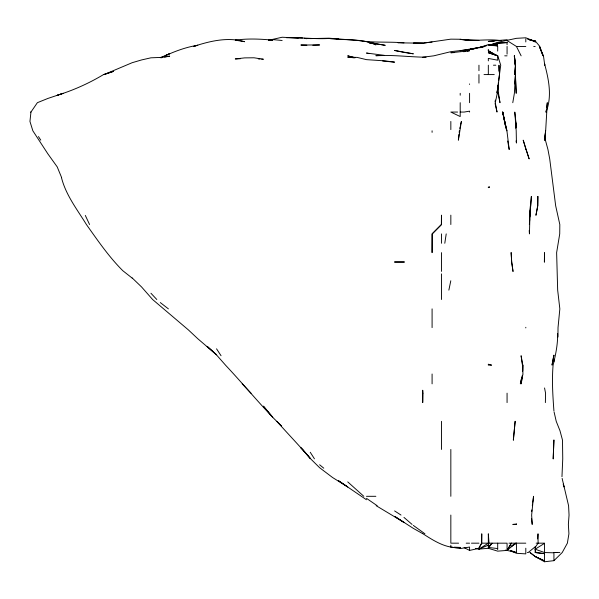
<?xml version="1.0" encoding="UTF-8"?>
<svg xmlns="http://www.w3.org/2000/svg" width="599" height="599" viewBox="0 0 599 599"><rect width="100%" height="100%" fill="white"/><g stroke="black" fill="none" stroke-linecap="round" stroke-linejoin="round"><path stroke-width="0.9" d="M498.922 71.161L498.967 65.201L499.491 74.576L497.282 93.317L495.283 102.691L497.035 112.058L495.088 103.537M561.967 476.714L562.746 458.827L562.491 440.078L559.975 430.711L556.231 421.337L554.082 411.962M441.366 224.528L441.463 215.153L441.463 224.528L432.223 233.895L432.089 252.643L432.089 233.895L441.463 224.528M557.931 336.99L558.028 327.616L559.84 308.874L557.669 290.126L556.628 252.643L559.728 233.895L559.818 224.528L555.67 205.779L549.717 158.922L547.95 149.548L544.753 137.725M513.313 544.648L516.443 543.173L516.443 552.548L507.068 550.414L497.694 551.14L488.327 548.302L478.953 549.096L478.953 547.748L481.641 543.173L481.761 533.799L481.701 543.173L478.953 548.362L469.579 550.414L464.105 547.628M544.356 262.01L544.551 252.643L544.551 262.01M545.375 402.595L545.569 393.221L544.551 387.972M515.439 77.129L516.203 93.317L515.425 74.576L514.384 93.317L512.781 102.691M497.642 86.144L497.282 93.317L497.694 87.454L497.402 89.131M529.688 219.414L529.396 224.528L530.422 205.779L529.83 216.853M537.625 538.913L538.022 533.799L538.097 543.173L535.177 547.396L535.177 546.812L528.168 552.548L527.307 552.548M514.698 83.942L515.477 74.576L515.454 65.201L514.436 55.827L514.638 59.234M497.694 89.925L498.428 82.243M458.999 134.213L458.37 140.173L461.395 121.432L460.399 125.348M459.178 132.506L459.358 130.807M164.56 57.13L169.674 56.149L160.3 57.444L150.933 57.811L141.559 59.945L132.184 62.7L104.069 74.576L113.443 71.393L103.53 74.576C88.944 83.306 73.46 90.277 57.205 95.293L63.209 93.317L47.838 98.461L37.37 102.691L30.953 112.058L29.95 121.432L32.848 130.807L47.838 153.808L57.205 166.874L61.652 177.663M531.657 511.651L531.837 509.944M532.309 505.683L532.533 503.984M532.758 502.276L533.552 496.309L531.642 515.058L532.197 524.432L531.613 518.464M498.66 80.536L500.727 65.201L497.754 55.827L488.327 50.893L488.327 49.365M545.936 112.058L546.183 110.358M546.558 107.798L547.299 102.691L545.659 130.807L544.551 140.173L545.584 130.807L545.015 140.173L544.783 138.541M444.795 243.269L446.21 233.895M529.823 212.593L530.085 210.893M530.474 208.332L531.373 196.405L529.92 215.153L529.441 233.895L529.209 230.488M521.07 379.586L520.351 383.847L522.927 374.472L522.792 365.105L521.093 355.731L522.238 364.252M496.833 92.478L497.118 90.801M459.777 128.463L460.062 126.906M495.051 101.837L495.38 100.13M448.861 290.126L450.8 280.759M553.925 410.966C552.81 395.707 551.784 380.44 553.102 365.105C555.67 354.818 557.826 344.208 557.662 333.583M546.063 112.058C552.315 96.035 548.699 79.592 544.551 63.674L544.761 65.201L543.458 55.827L539.31 46.452L542.979 55.827L539.826 46.452L535.177 40.882L530.07 39.991M488.941 546.355L492.026 543.173L488.327 548.227L488.327 533.799L489.024 543.173L488.327 543.016M535.177 556.531L544.551 560.919L535.177 556.523L530.04 552.548L535.177 556.523L544.551 561.757L553.925 560.671L562.206 552.548L567.373 543.173L568.923 533.799L568.369 524.432L569.05 515.058L568.578 505.683L562.124 478.406M505.361 550.144L507.068 550.481L515.522 543.173L511.291 546.258M510.969 546.775L516.443 543.173M475.539 548.377L478.953 549.096L488.327 543.173M535.177 547.613L535.177 552.548L544.551 553.671L535.88 552.548L535.177 549.193L544.551 543.323M160.3 57.751L169.674 53.663L165.032 55.827C175.417 51.087 186.431 47.021 197.79 45.269L193.589 46.452C209.905 41.084 227.575 36.786 244.647 41.698L235.272 40.17C247.687 38.366 260.318 38.965 272.762 40.155L268.502 40.185M478.953 549.096L488.327 545.15M489.173 45.344L497.694 42.319L516.443 38.321L525.802 37.789L535.177 41.533L529.216 39.669M270.209 39.916L282.136 37.243L298.324 38.029M490.027 45.337L497.694 43.248L507.068 42.581L497.694 43.091L488.327 45.254L497.694 44.124L490.027 45.247M467.018 50.099L482.876 46.625M483.655 46.452L486.77 45.651M479.829 47.695L481.589 47.284L479.829 47.688M492.58 45.531L497.694 45.906L488.327 44.618L478.953 47.68L484.883 46.452L469.579 49.492L450.837 51.679L433.796 55.827L422.714 57.212M478.953 47.493L460.204 50.78M432.089 42.02L422.714 43.188L413.347 43.158L422.714 43.203L450.837 39.152L460.204 39.249L469.579 40.388L478.953 40.425L460.204 39.362C473.764 41.833 487.504 38.501 501.101 40.635M161.153 57.789L162.853 57.459M463.611 51.746L465.318 51.462M467.018 51.177L469.579 50.743L450.837 52.749L454.244 52.592M451.683 547.179L460.204 548.572L469.579 547.059L469.579 550.414M507.068 39.736L488.327 41.383L494.287 41.196M268.502 39.878L272.762 39.601L282.136 40.47M240.386 58.717L235.272 58.942L244.647 57.886L254.013 57.789L263.388 59.241L261.688 59.129M312.813 45.232L319.626 44.947L300.878 45.03L306.845 45.224M310.252 38.613L328.993 38.186L357.109 40.41M336.66 38.695L338.368 38.658L336.66 38.725M382.679 55.542L375.858 55.707C392.637 54.666 409.334 57.062 426.121 57.212M398.006 42.829L422.714 43.188M382.679 61.031L394.599 62.146L385.232 60.896L366.483 59.645L357.109 57.392L347.742 57.152L353.702 57.774M304.292 38.531L310.252 38.463M507.068 40.56L516.443 46.452L525.802 46.452M533.724 46.452L535.177 46.452M504.71 55.827L507.068 55.827M493.434 65.201L495.83 65.201M484.029 74.576L494.25 74.576M30.489 112.058L30.953 112.058M457.599 112.058L450.837 112.058L460.204 116.543L460.204 102.691M460.204 112.058L464.15 112.058L469.579 111.159L469.579 112.058M366.483 496.309L375.858 496.309M458.594 543.173L450.837 543.173L450.837 515.058M466.202 543.173L469.579 543.173M471.45 543.173L478.953 543.173M481.641 543.173L507.068 543.173L507.068 550.481M508.985 543.173L525.802 543.173M536.157 543.173L544.551 543.173L544.551 561.757M535.177 552.548L535.88 552.548M559.825 552.548L553.925 552.518L556.928 552.548M422.984 533.799C434.125 540.934 446.315 548.901 460.204 547.426L460.204 548.572M363.076 41.353L366.483 41.451L375.858 44.191L369.036 42.709L385.232 45.322L369.036 42.484M454.244 547.179L460.204 547.426M403.973 42.866C388.931 41.496 373.769 42.956 358.816 40.627M258.274 58.897L259.981 59.016M488.327 547.449L497.694 548.564M369.036 42.641L375.858 43.48M404.827 52.525L413.347 53.82L394.599 50.473L403.973 52.39M384.378 55.348L366.483 53.034L369.036 53.618M302.585 37.992L286.397 37.64C300.616 37.31 314.797 39.302 328.993 38.471C344.627 40.71 361.212 37.924 375.858 44.94M304.292 38.276L306.845 38.703M530.07 40.126L535.177 41.181L527.509 39.07M355.409 57.706L347.742 55.827L354.556 57.878M497.694 55.744L488.327 52.742L497.694 55.827L497.694 60.192L488.327 58.417L488.327 60.881M535.177 549.193L544.551 552.548L553.925 552.81L553.925 560.671M511.329 550.691L516.443 552.548M510.311 550.661L516.443 553.296L525.802 553.88L525.802 548.22M422.714 533.657L413.347 528.385L394.599 516.331L403.973 522.425M403.973 522.395L376.157 505.683M488.327 50.893L492.797 53.588M495.036 54.906L488.327 50.743L491.247 53.004M366.483 499.768L338.368 480.645L347.742 486.942L332.632 477.568L319.626 467.714L310.252 458.452C299.47 445.746 287.887 433.826 276.85 421.337L280.961 425.47M394.599 510.917L400.993 515.058M424.923 533.799L413.347 525.42M366.483 498.338L377.153 505.683M160.3 302.577L168.401 308.874M132.184 278.108L122.81 270.711C108.876 256.829 97.757 240.491 86.406 224.528C77.166 209.448 65.883 195.139 61.487 177.663M319.626 464.772L323.774 468.193M347.742 481.896L363.825 496.309M132.184 277.943L141.559 286.951L152.595 299.5L188.415 329.929L197.79 338.727L216.538 354.795L207.164 346.357L216.538 354.952L225.898 365.577C241.861 382.551 256.686 400.439 272.762 417.308L263.388 406.137L272.762 417.398L281.53 426.061M403.973 517.416L412.082 524.432M242.183 383.847L251.056 393.221M150.933 293.24L156.803 299.5M216.538 348.813L221.046 355.731M310.252 452.275L314.445 458.827M38.463 136.565L40.777 140.173M516.443 46.452L521.123 55.827M85.32 215.445L89.58 224.528M563.292 484.291L564.003 486.942L563.292 484.202M506.919 130.807L502.539 112.058L506.919 130.807L509.195 149.548L507.697 141.027M504.628 122.286L505.571 126.546M498.083 93.317L499.993 102.691L497.694 88.09M506.185 129.099L502.846 112.058L504.44 121.432M516.076 140.892L516.443 143.041L516.196 130.807L514.796 112.058L516.443 127.078L515.574 121.432L515.836 128.246M504.68 121.432L505.017 123.986M497.462 87.641L497.694 90.419M514.848 62.64L515.005 65.201M553.925 359.273L553.925 361.931M535.177 40.882L535.177 42.349M525.802 38.853L525.802 41.937M525.802 327.309L525.802 327.915M507.068 41.99L507.068 44.73M507.068 46.452L507.068 54.12M507.068 393.176L507.068 402.595M497.694 46.452L497.694 51.087M497.694 85.605L497.694 93.317M497.694 543.173L497.694 549.627M488.327 65.201L488.327 74.576M478.953 65.201L478.953 70.675M478.953 74.576L478.953 83.096M469.579 83.942L469.579 84.437M469.579 93.317L469.579 102.691M460.204 93.317L460.204 95.219M450.837 121.432L450.837 129.601M450.837 215.153L450.837 224.528M450.837 449.452L450.837 496.309M450.837 545.232L450.837 547.269M441.463 233.895L441.463 243.269M441.463 252.643L441.463 271.384M441.463 273.885L441.463 299.5M441.463 421.337L441.463 449.452M432.089 130.807L432.089 132.349M432.089 308.874L432.089 327.616M432.089 374.001L432.089 383.847M553.925 440.078L553.184 458.827L553.925 440.078M537.865 196.405L537.745 205.779L535.963 215.153L537.745 205.779L537.865 196.405M422.872 393.221L422.714 402.595L422.714 390.241L422.872 393.221M522.77 365.105L522.628 371.066L522.77 365.105M515.147 421.337L513.358 440.078L515.147 421.337M515.454 65.201L514.631 74.576L515.484 65.201L514.301 55.827L515.454 65.201M522.41 375.326L521.22 383.847L522.425 375.326M553.753 355.731L552.031 365.105L553.925 355.117L553.753 355.731M511.366 543.173L507.068 550.451L511.366 543.173M489.525 187.038L488.327 187.667L488.327 187.038L489.525 187.038M404.318 262.01L394.599 262.01L404.318 262.01M475.539 48.467L469.579 49.477L475.539 48.474M516.443 523.99L512.819 524.432L516.443 524.432L516.443 523.99M491.45 365.105L488.327 365.105L488.327 364.214L491.45 365.105M302.712 449.452L300.878 447.745L310.252 458.422L302.712 449.452M525.967 149.548L523.204 140.173L529.149 158.922L526.034 149.548M513.014 271.384L511.681 262.01L511.134 252.643L511.681 262.01L513.014 271.384"/></g></svg>
